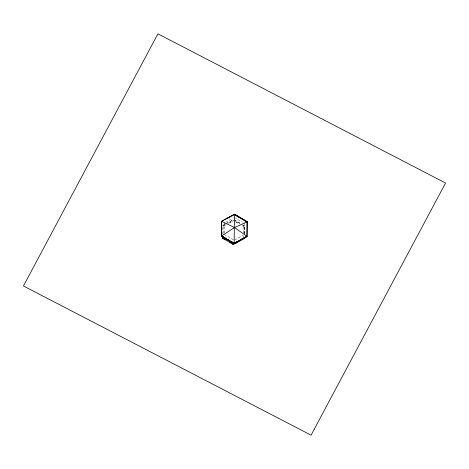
<?xml version="1.0" encoding="UTF-8"?>
<svg xmlns="http://www.w3.org/2000/svg" width="469" height="469" viewBox="0 0 469 469"><rect width="100%" height="100%" fill="white"/><g stroke="black" fill="none" stroke-linecap="round" stroke-linejoin="round"><path stroke-width="0.35" stroke-dasharray="2.35 1.76" d="M222.558 233.961L222.675 225.513L225.741 223.83M223.514 233.322L223.619 226.07L226.14 224.686M224.223 232.976L224.329 222.998L223.59 226.193L226.111 224.815M243.511 237.935L243.563 235.673M243.563 232.946L243.657 226.41L241.787 225.308M244.261 233.316L244.367 223.338L243.628 226.539L241.758 225.437M244.501 233.638L244.613 225.882L242.795 224.815M244.525 234.207L244.613 225.882M222.675 225.513L225.712 223.959M225.589 222.306L233.146 218.161M226.351 223.49L233.093 219.791M226.322 223.619L233.064 219.92M228.661 223.303L233.697 220.536L228.632 223.432M234.799 239.923L242.989 235.432M234.406 217.469L242.496 222.242M234.312 219.814L240.374 223.385M234.283 219.943L240.345 223.514M242.766 224.938L244.584 226.011M235.567 221.638L239.301 223.842M235.538 221.767L239.272 223.965M224.211 234.4L233.55 239.905"/><path stroke-width="0.7" d="M221.603 225.777L221.327 236.013L221.491 221.309L234.588 227.559L247.081 236.452L234.131 243.558L221.339 235.977L221.491 221.309M225.548 239.905L222.517 238.117L222.541 236.036M246.929 235.62L247.069 221.872M233.797 214.773L221.479 221.362L234.441 214.198L247.245 221.743L247.081 236.452L234.131 243.358L221.497 235.901M234.131 243.358L234.441 214.198L247.069 221.884M221.327 236.013L234.588 227.559L247.245 221.743M222.517 238.117L233.451 244.419L244.455 238.492M233.433 243.464L223.502 237.466M233.451 244.419L232.208 243.833M222.429 221.18L223.695 220.489M226.849 218.753L230.642 216.678M231.903 215.98L233.169 215.289M247.093 236.399L234.137 243.522L221.339 235.96L221.948 235.626M221.339 235.977L221.948 235.643M235.397 242.485L236.663 241.793M240.45 239.712L243.61 237.982M244.877 237.285L246.137 236.593M235.872 243.2L237.097 242.526M236.306 215.699L237.554 216.438M238.803 217.17L240.052 217.909M241.922 219.011L243.171 219.75M222.898 236.552L224.147 237.291M225.396 238.029L226.644 238.762M228.52 239.864L229.769 240.603M231.018 241.336L232.888 242.444M229.787 242.403L231 243.118M314.23 429.229L311.088 435.179L23.45 285.973L157.918 33.821L445.55 183.033L314.23 429.229M246.465 221.515L235.033 214.779L246.465 221.526"/></g></svg>
